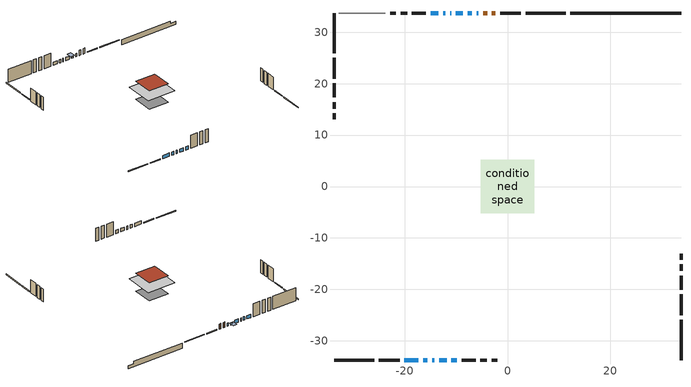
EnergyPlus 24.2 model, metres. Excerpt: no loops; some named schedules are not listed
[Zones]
conditioned space
 floor adiabatic (AdiabaticFloorConstruction): -5.24,-5.24 -5.24,5.24 5.24,5.24 5.24,-5.24 z3.2
 floor foundation (Slab1 construction): -3.71,-3.71 -3.71,3.71 3.71,3.71 3.71,-3.71 z-1.22
 wall outside (RimJoist1 construction): 11.32,33.74 3.52,33.74 / -33.74,-33.74 -25.93,-33.74 / -33.74,33.74 -33.74,25.93 / 33.74,-33.74 33.74,-25.93 z0.76:1.06
 wall outside (RimJoist2 construction): 2.59,33.74 -1.44,33.74 / -25,-33.74 -20.98,-33.74 / -33.74,25 -33.74,20.98 / 33.74,-25 33.74,-20.98 z0.76:1.06
 wall outside (AdiabaticWallConstruction 1): -2.37,33.74 -3.05,33.74 / -3.98,33.74 -4.74,33.74 z0.76:2.79
 wall outside (AdiabaticWallConstruction): -20.05,-33.74 -17.31,-33.74 / -5.67,33.74 -6.01,33.74 / -16.38,-33.74 -15.56,-33.74 / -8.68,33.74 -10.05,33.74 / -14.64,-33.74 -14.21,-33.74 / -10.98,33.74 -11.16,33.74 / -12.09,33.74 -12.54,33.74 / -13.28,-33.74 -11.85,-33.74 / -10.93,-33.74 -9.84,-33.74 / -13.46,33.74 -14.95,33.74 z0.76:1.98; -6.94,33.74 -7.75,33.74 z0.76:1.27
 wall outside (Wall1 construction): -15.88,33.74 -18.61,33.74 / -8.91,-33.74 -6.18,-33.74 / -33.74,20.05 -33.74,17.32 / 33.74,-20.05 33.74,-17.32 z0.76:5.64
 wall outside (Wall2 construction): -19.54,33.74 -20.79,33.74 / -5.25,-33.74 -4,-33.74 / -33.74,16.39 -33.74,15.13 / 33.74,-16.39 33.74,-15.13 z0.76:5.64
 wall outside (Wall3 construction): -21.72,33.74 -22.82,33.74 / -3.07,-33.74 -1.97,-33.74 / -33.74,14.2 -33.74,13.11 / 33.74,-14.2 33.74,-13.11 z0.76:5.64
 wall foundation (FoundationWall1 construction): 12.25,33.74,-1.22 12.25,33.74,0.76 31.59,33.74,0.76 31.59,33.74,-0.09 33.74,33.74,-0.09 33.74,33.74,-1.22
 wall adiabatic (Wall4 construction): -23.75,33.74 -32.81,33.74 z0.76:5.64
 window (WindowConstruction): -20.05,-33.74 -17.31,-33.74 z0.76:1.98
 window (WindowConstruction 8): -5.67,33.74 -6.01,33.74 z0.76:1.98
 window (WindowConstruction 9): -6.94,33.74 -7.75,33.74 z0.76:1.27
 window (WindowConstruction 10): -16.38,-33.74 -15.56,-33.74 z0.76:1.98
 window (WindowConstruction 1): -8.68,33.74 -10.05,33.74 z0.76:1.98
 window (WindowConstruction 5): -14.64,-33.74 -14.21,-33.74 z0.76:1.98
 window (WindowConstruction 6): -10.98,33.74 -11.16,33.74 z0.76:1.98
 window (WindowConstruction 7): -12.09,33.74 -12.53,33.74 z0.76:1.98
 window (WindowConstruction 2): -13.28,-33.74 -11.86,-33.74 z0.76:1.98
 window (WindowConstruction 3): -10.93,-33.74 -9.84,-33.74 z0.76:1.98
 window (WindowConstruction 4): -13.46,33.74 -14.95,33.74 z0.76:1.98
 door (Door): -2.37,33.74 -3.05,33.74 z0.76:2.79
 door (Door 1): -3.98,33.74 -4.74,33.74 z0.76:2.79
 ceiling adiabatic (AdiabaticFloorConstruction): 5.24,-5.24 5.24,5.24 -5.24,5.24 -5.24,-5.24 z3.2
 roof outside (Roof1 construction): -3.71,3.71 -3.71,-3.71 3.71,-3.71 3.71,3.71 z5.64
shading: -8.05,33.74 -6.64,33.74 -6.64,35.56 -8.05,35.56 z1.57
[Building]
Building 1: Terrain=Suburbs
[Site:Location]
Montreal Intl AP_QC: Latitude {deg}=45.47; Longitude {deg}=-73.74; Time Zone {hr}=-5; Elevation {m}=36; Keep Site Location Information=Yes
[Site:GroundTemperature:Shallow]
2.07863, -0.316383, -0.508184, 0.628371, 5.19101, 9.73239, 13.6695, 16.1636, 16.3755, 14.347, 10.5102, 6.10817
[Site:WaterMainsTemperature]
Calculation Method=Schedule; Temperature Schedule=mains temperature schedule
[Material] Roughness=Rough; Thermal Absorptance=0.9
Name | Thickness {m} | Conductivity {W/m-K} | Density {kg/m3} | Specific Heat {J/kg-K} | Solar Absorptance | Visible Absorptance
asphalt or fiberglass shingles | 0.00635 | 0.162714 | 1121.4 | 1465.45 | 0.4 | 0.4
concrete 4.0 in. | 0.1016 | 1.803125 | 2242.8 | 837.4 | 0.7 | 0.7
concrete 8.0 in. | 0.2032 | 1.803125 | 2242.8 | 837.4 | 0.7 | 0.7
door material | 0.04445 | 0.0451087 | 512.64 | 1214.23 | 0.7 | 0.7
door material 1 | 0.04445 | 0.188738 | 512.64 | 1214.23 | 0.7 | 0.7
exterior vertical ins | 0.0548492 | 0.029427 | 32.04 | 1214.23 | 0.7 | 0.7
floor covering | 0.0127 | 0.0433444 | 54.468 | 1339.84 | 0.6 | 0.6
floor rigid ins; wall rigid ins 2 | 0.512978 | 0.029427 | 32.04 | 1214.23 | 0.7 | 0.7
floor stud and cavity | 0.1397 | 1.75129 | 37.0049 | 1207.88 | 0.7 | 0.7
furniture material conditioned space 1 | 0.1524 | 0.115458 | 640.8 | 1214.23 | 0.6 | 0.6
gypsum board | 0.0127 | 0.160291 | 801 | 837.4 | 0.6 | 0.6
gypsum board 1 | 0.0127 | 0.160291 | 801 | 837.4 | 0.7 | 0.7
osb sheathing 0.5 in. | 0.0127 | 0.115458 | 512.64 | 1214.23 | 0.7 | 0.7
osb sheathing 0.75 in. | 0.01905 | 0.115458 | 512.64 | 1214.23 | 0.7 | 0.7
osb sheathing 2.0 in. | 0.0508 | 0.115458 | 512.64 | 1214.23 | 0.7 | 0.7
rim joist rigid ins; wall rigid ins | 0.051816 | 0.029427 | 32.04 | 1214.23 | 0.7 | 0.7
rim joist stud and cavity | 0.0508 | 0.353641 | 125.044 | 1163.47 | 0.6 | 0.6
rim joist stud and cavity 1 | 0.0508 | 0.0321062 | 125.044 | 1163.47 | 0.6 | 0.6
roof rigid ins | 0.103632 | 0.029427 | 32.04 | 1214.23 | 0.7 | 0.7
roof stud and cavity | 0.2032 | 0.144804 | 78.34581 | 1123.46 | 0.7 | 0.7
wall rigid ins 1 | 0.103632 | 0.029427 | 32.04 | 1214.23 | 0.4 | 0.4
wall stud and cavity | 0.1397 | 0.0748474 | 139.0536 | 1170.24 | 0.7 | 0.7
wall stud and cavity 1 | 0.1397 | 0.0757768 | 139.0536 | 1170.24 | 0.7 | 0.7
wall stud and cavity 2 | 0.1397 | 0.146652 | 139.0536 | 1170.24 | 0.7 | 0.7
wall stud and cavity 3 | 0.1397 | 0.520127 | 139.0536 | 1170.24 | 0.7 | 0.7
wall stud and cavity 4 | 0.0889 | 0.380278 | 52.3479 | 1209.89 | 0.7 | 0.7
wall stud and cavity 5 | 0.0889 | 0.391764 | 83.0341 | 1211.67 | 0.7 | 0.7
wood siding | 0.0254 | 0.102417 | 544.68 | 1172.36 | 0.4 | 0.4
wood siding 1; wood siding 2; wood siding 3 | 0.0254 | 0.102417 | 544.68 | 1172.36 | 0.7 | 0.7
[WindowMaterial:SimpleGlazingSystem]
Name | U-Factor {W/m2-K} | Solar Heat Gain Coefficient
WindowMaterial | 4.3272 | 0.68
WindowMaterial 1 | 4.30279 | 0.68
WindowMaterial 2 | 4.49811 | 0.67
WindowMaterial 3 | 4.269856 | 0.68
WindowMaterial 4 | 2.992306 | 0.59
WindowMaterial 5 | 4.584985 | 0.54
WindowMaterial 6 | 5.08124 | 0.64
WindowMaterial 7 | 5.69447 | 0.6
WindowMaterial 8 | 2.779381 | 0.56
[Construction]
AdiabaticFloorConstruction: floor stud and cavity, floor rigid ins, osb sheathing 0.75 in., floor covering
AdiabaticWallConstruction: wood siding 2, wall rigid ins 2, wall stud and cavity 4, gypsum board
AdiabaticWallConstruction 1: wood siding 3, wall rigid ins 2, wall stud and cavity 4, gypsum board
Door: door material
Door 1: door material 1
FoundationWall1 construction: concrete 8.0 in., gypsum board 1
furniture construction conditioned space 1: furniture material conditioned space 1
PartitionWallConstruction: gypsum board, wall stud and cavity 5, gypsum board
RimJoist1 construction: wood siding 1, osb sheathing 2.0 in., rim joist stud and cavity
RimJoist2 construction: wood siding 1, rim joist rigid ins, osb sheathing 2.0 in., rim joist stud and cavity 1
Roof1 construction: asphalt or fiberglass shingles, roof rigid ins, osb sheathing 0.75 in., roof stud and cavity, gypsum board
Slab1 construction: concrete 4.0 in.
Wall1 construction: wood siding, wall rigid ins, osb sheathing 0.5 in., wall stud and cavity, gypsum board
Wall2 construction: wood siding, wall rigid ins, osb sheathing 0.5 in., wall stud and cavity 1, gypsum board
Wall3 construction: wood siding, osb sheathing 0.5 in., wall stud and cavity 2, gypsum board
Wall4 construction: wall rigid ins 1, osb sheathing 0.5 in., wall stud and cavity 3, gypsum board
WindowConstruction; WindowConstruction 1: WindowMaterial
WindowConstruction 10: WindowMaterial 8
WindowConstruction 2: WindowMaterial 1
WindowConstruction 3: WindowMaterial 2
WindowConstruction 4: WindowMaterial 3
WindowConstruction 5: WindowMaterial 4
WindowConstruction 6: WindowMaterial 5
WindowConstruction 7: WindowMaterial 6
WindowConstruction 8; WindowConstruction 9: WindowMaterial 7
[Zone]
conditioned space: Multiplier=1; Volume {m3}=423.4; Part of Total Floor Area=Yes
[Space]
conditioned space 1: Zone=conditioned space; Volume {m3}=423.4
[SurfaceProperty:ExposedFoundationPerimeter]
Slab1: Exposed Perimeter Calculation Method=TotalExposedPerimeter; Total Exposed Perimeter {m}=21.488
[InternalMass] Zone or ZoneList=conditioned space; Space or SpaceList=conditioned space 1
Name | Construction | Surface Area {m2}
furniture mass conditioned space 1 | furniture construction conditioned space 1 | 65.8841
partition wall mass | PartitionWallConstruction | 164.71
[Lights]
interior lighting: Zone or ZoneList or Space or SpaceList=conditioned space 1; Schedule=interior lighting schedule; Design Level Calculation Method=LightingLevel; Lighting Level {W}=343.2; Return Air Fraction=0; Fraction Radiant=0.6; Fraction Visible=0.2; Fraction Replaceable=1
[People]
occupants: Zone or ZoneList or Space or SpaceList=conditioned space 1; Number of People Schedule=occupants schedule; Number of People Calculation Method=People; Number of People=3; Fraction Radiant=0.314171; Sensible Heat Fraction=0.56303; Activity Level Schedule=occupants activity schedule; Carbon Dioxide Generation Rate {m3/s-W}=0; Enable ASHRAE 55 Comfort Warnings=No; Mean Radiant Temperature Calculation Type=EnclosureAveraged
[ElectricEquipment] Zone or ZoneList or Space or SpaceList=conditioned space 1; Design Level Calculation Method=EquipmentLevel
Name | Schedule | Design Level {W} | Fraction Latent | Fraction Radiant | Fraction Lost
clothes dryer | clothes dryer schedule | 140.772 | 0.015 | 0.081 | 0.85
clothes washer | clothes washer schedule | 32.1985 | 0.03 | 0.162 | 0.7
cooking range | cooking range schedule | 208.969 | 0.08 | 0.432 | 0.2
dishwasher | dishwasher schedule | 66.8632 | 0.3 | 0.18 | 0.4
fridge | fridge schedule | 72.9452 | 0 | 0.6 | 0
mech vent bath fan 0 | mech vent bath fan 0 schedule | 50.2 | 0 | 0 | 1
mech vent bath fan 1 | mech vent bath fan 1 schedule | 50.2 | 0 | 0 | 1
mech vent house fan | mech vent house fan schedule | 0 | 0 | 0 | 1
mech vent house fan cfis | mech vent house fan cfis schedule | 0 | 0 | 0 | 0
mech vent range fan 0 | mech vent range fan 0 schedule | 57 | 0 | 0 | 1
misc plug loads | misc plug loads schedule | 494.7 | 0.045 | 0.513 | 0.1
whole house fan | Always On Discrete | 0 | 0 | 0 | 1
[OtherEquipment] Zone or ZoneList or Space or SpaceList=conditioned space 1; Design Level Calculation Method=EquipmentLevel
Name | Fuel Type | Schedule | Design Level {W} | Fraction Latent | Fraction Radiant | Fraction Lost
clothes dryer 1 | Electricity | clothes dryer schedule | 0 | 0.015 | 0.081 | 0.85
cooking range 1 | Electricity | cooking range schedule | 0 | 0.08 | 0.432 | 0.2
general water use latent | None | general water use schedule | 59.3978 | 1 | 0 | 0
general water use sensible | None | general water use schedule | -58.539 | 0 | 0.6 | 0
mech vent house fan latent load | None | Always On Discrete | 0 | 1 | 0 | 0
mech vent house fan sensible load | None | Always On Discrete | 0 | 0 | 0 | 0
water heater energy adjustment1 | NaturalGas | Always On Discrete | 0.01 | 0 | 0 | 1
water heater energy adjustment2 | Electricity | Always On Discrete | 0.01 | 0 | 0 | 1
[ZoneInfiltration:DesignFlowRate] Zone or ZoneList or Space or SpaceList=conditioned space 1; Schedule=Always On Discrete; Design Flow Rate Calculation Method=Flow/Zone; Design Flow Rate {m3/s}=0
infil flow; natural vent flow; whole house fan flow
[ZoneControl:Thermostat]
conditioned space Thermostat: Zone or ZoneList=conditioned space; Control Type Schedule=conditioned space Thermostat Schedule; Control 1=conditioned space temperature setpoint; Temperature Difference Between Cutout And Setpoint {deltaC}=0
[ZoneHVAC:Baseboard:Convective:Electric]
electric baseboard: Availability Schedule=Always On Discrete; Heating Design Capacity {W}=10093.1; Efficiency=1
[AirLoopHVAC:UnitarySystem]
unit heater unitary system: Control Type=Load; Controlling Zone or Thermostat Location=conditioned space; Dehumidification Control Type=None; Availability Schedule=Always On Discrete; Supply Fan=unit heater supply fan; Fan Placement=BlowThrough; Supply Air Fan Operating Mode Schedule=unit heater auto fan schedule; Heating Coil=unit heater htg coil; DX Heating Coil Sizing Ratio=1; Use DOAS DX Cooling Coil=No; Minimum Supply Air Temperature {C}=2; Latent Load Control=SensibleOnlyLoadControl; Cooling Supply Air Flow Rate Method=None; Heating Supply Air Flow Rate Method=SupplyAirFlowRate; Heating Supply Air Flow Rate {m3/s}=0.00141584; No Load Supply Air Flow Rate Method=SupplyAirFlowRate; No Load Supply Air Flow Rate {m3/s}=0; No Load Supply Air Flow Rate Control Set To Low Speed=Yes; Maximum Supply Air Temperature {C}=48.8889; Maximum Outdoor Dry-Bulb Temperature for Supplemental Heater Operation {C}=21; Ancillary On-Cycle Electric Power {W}=0; Ancillary Off-Cycle Electric Power {W}=0
[Fan:SystemModel]
unit heater supply fan: Availability Schedule=Always On Discrete; Design Maximum Air Flow Rate {m3/s}=0.00141584; Speed Control Method=Discrete; Electric Power Minimum Flow Rate Fraction=0.2; Design Pressure Rise {Pa}=500; Motor Efficiency=1; Motor In Air Stream Fraction=1; Design Electric Power Consumption {W}=Autosize; Design Power Sizing Method=PowerPerFlow; Electric Power Per Unit Flow Rate {W/(m3/s)}=1e-06; Electric Power Per Unit Flow Rate Per Unit Pressure {W/((m3/s)-Pa)}=1.66667; Fan Total Efficiency=0.7; Motor Loss Radiative Fraction=0; Number of Speeds=1; Speed Flow Fraction 1=1; Speed Electric Power Fraction 1=1
[Coil:Heating:Fuel]
unit heater htg coil: Availability Schedule=Always On Discrete; Fuel Type=NaturalGas; Burner Efficiency=0.3; Nominal Capacity {W}=0.293071; On Cycle Parasitic Electric Load {W}=0; Off Cycle Parasitic Fuel Load {W}=0
[Zone equipment]
conditioned space: electric baseboard, unit heater unitary system
[Foundation:Kiva]
Foundation Kiva 1: Initial Indoor Air Temperature {C}=18; Wall Height Above Grade {m}=0.760019; Wall Depth Below Slab {m}=0.2032; Custom Block Material Name 1=exterior vertical ins; Custom Block Depth 1 {m}=1.98001; Custom Block X Position 1 {m}=0.2159; Custom Block Z Position 1 {m}=0
[Foundation:Kiva:Settings]
Soil Conductivity {W/m-K}=0.849921; Soil Density {kg/m3}=1842.3; Soil Specific Heat {J/kg-K}=418.7; Ground Solar Absorptivity=0.9; Ground Thermal Absorptivity=0.9; Ground Surface Roughness {m}=0.03; Far-Field Width {m}=40; Deep-Ground Boundary Condition=ZeroFlux; Deep-Ground Depth {m}=40; Minimum Cell Dimension {m}=0.2; Maximum Cell Growth Coefficient=3; Simulation Timestep=Timestep
[Exterior:Lights]
exterior lighting: Schedule=exterior lighting schedule; Design Level {W}=75.6
[EnergyManagementSystem:GlobalVariable]
infil_program_Qfan
infil_program_Qinf
natural_vent_program_Qnv
natural_vent_program_Qwhf
[EnergyManagementSystem:Sensor]
Name | Output:Variable or Output:Meter Index Key | Output:Variable or Output:Meter
airflow_gain | infil flow | Infiltration Sensible Heat Gain Energy
airflow_gain_1 | natural vent flow | Infiltration Sensible Heat Gain Energy
airflow_gain_2 | whole house fan flow | Infiltration Sensible Heat Gain Energy
airflow_loss | infil flow | Infiltration Sensible Heat Loss Energy
airflow_loss_1 | natural vent flow | Infiltration Sensible Heat Loss Energy
airflow_loss_2 | whole house fan flow | Infiltration Sensible Heat Loss Energy
clg_load_cond |  | Cooling:EnergyTransfer:Zone:CONDITIONED SPACE
clg_sp_s; clg_sp_s_1 | cooling setpoint | Schedule Value
clothes_dryer_exhaust_0_sch_s | clothes dryer exhaust 0 schedule | Schedule Value
conditioned_space_clg_unmet_s | conditioned space | Zone Cooling Setpoint Not Met Time
conditioned_space_htg_unmet_s | conditioned space | Zone Heating Setpoint Not Met Time
cool_season | cooling season schedule | Schedule Value
fridge_tin_s | conditioned space | Zone Mean Air Temperature
htg_load_cond |  | Heating:EnergyTransfer:Zone:CONDITIONED SPACE
htg_sp_s; htg_sp_s_1 | heating setpoint | Schedule Value
ig_ee_conv | clothes dryer | Electric Equipment Convective Heating Energy
ig_ee_conv_2 | cooking range | Electric Equipment Convective Heating Energy
ig_ee_conv_4 | fridge | Electric Equipment Convective Heating Energy
ig_ee_conv_5 | misc plug loads | Electric Equipment Convective Heating Energy
ig_ee_conv_6 | whole house fan | Electric Equipment Convective Heating Energy
ig_ee_rad | clothes dryer | Electric Equipment Radiant Heating Energy
ig_ee_rad_2 | cooking range | Electric Equipment Radiant Heating Energy
ig_ee_rad_4 | fridge | Electric Equipment Radiant Heating Energy
ig_ee_rad_5 | misc plug loads | Electric Equipment Radiant Heating Energy
ig_ee_rad_6 | whole house fan | Electric Equipment Radiant Heating Energy
ig_lgt_conv | interior lighting | Lights Convective Heating Energy
ig_lgt_rad | interior lighting | Lights Radiant Heating Energy
ig_lgt_vis | interior lighting | Lights Visible Radiation Heating Energy
ig_oe_conv | clothes dryer 1 | Other Equipment Convective Heating Energy
ig_oe_conv_1 | cooking range 1 | Other Equipment Convective Heating Energy
ig_oe_conv_2 | general water use latent | Other Equipment Convective Heating Energy
ig_oe_conv_3 | general water use sensible | Other Equipment Convective Heating Energy
ig_oe_conv_4 | water heater energy adjustment1 | Other Equipment Convective Heating Energy
ig_oe_conv_5 | water heater energy adjustment2 | Other Equipment Convective Heating Energy
ig_oe_rad | clothes dryer 1 | Other Equipment Radiant Heating Energy
ig_oe_rad_1 | cooking range 1 | Other Equipment Radiant Heating Energy
ig_oe_rad_2 | general water use latent | Other Equipment Radiant Heating Energy
ig_oe_rad_3 | general water use sensible | Other Equipment Radiant Heating Energy
ig_oe_rad_4 | water heater energy adjustment1 | Other Equipment Radiant Heating Energy
ig_oe_rad_5 | water heater energy adjustment2 | Other Equipment Radiant Heating Energy
ig_ppl_conv | occupants | People Convective Heating Energy
ig_ppl_rad | occupants | People Radiant Heating Energy
im_conv | furniture mass conditioned space 1 | Surface Inside Face Convection Heat Gain Energy
im_conv_1 | partition wall mass | Surface Inside Face Convection Heat Gain Energy
im_ig | furniture mass conditioned space 1 | Surface Inside Face Internal Gains Radiation Heat Gain Energy
im_ig_1 | partition wall mass | Surface Inside Face Internal Gains Radiation Heat Gain Energy
im_lgt | furniture mass conditioned space 1 | Surface Inside Face Lights Radiation Heat Gain Energy
im_lgt_1 | partition wall mass | Surface Inside Face Lights Radiation Heat Gain Energy
im_sol | furniture mass conditioned space 1 | Surface Inside Face Solar Radiation Heat Gain Energy
im_sol_1 | partition wall mass | Surface Inside Face Solar Radiation Heat Gain Energy
im_surf | furniture mass conditioned space 1 | Surface Inside Face Net Surface Thermal Radiation Heat Gain Energy
im_surf_1 | partition wall mass | Surface Inside Face Net Surface Thermal Radiation Heat Gain Energy
mech_vent_bath_fan_0_sch_s | mech vent bath fan 0 schedule | Schedule Value
mech_vent_bath_fan_1_sch_s | mech vent bath fan 1 schedule | Schedule Value
mech_vent_range_fan_0_sch_s | mech vent range fan 0 schedule | Schedule Value
mv_conv | mech vent bath fan 0 | Electric Equipment Convective Heating Energy
mv_conv_1 | mech vent bath fan 1 | Electric Equipment Convective Heating Energy
mv_conv_2 | mech vent house fan | Electric Equipment Convective Heating Energy
mv_conv_3 | mech vent house fan cfis | Electric Equipment Convective Heating Energy
mv_conv_4 | mech vent range fan 0 | Electric Equipment Convective Heating Energy
mv_conv_5 | mech vent house fan latent load | Other Equipment Convective Heating Energy
mv_conv_6 | mech vent house fan sensible load | Other Equipment Convective Heating Energy
mv_rad | mech vent bath fan 0 | Electric Equipment Radiant Heating Energy
mv_rad_1 | mech vent bath fan 1 | Electric Equipment Radiant Heating Energy
mv_rad_2 | mech vent house fan | Electric Equipment Radiant Heating Energy
mv_rad_3 | mech vent house fan cfis | Electric Equipment Radiant Heating Energy
mv_rad_4 | mech vent range fan 0 | Electric Equipment Radiant Heating Energy
mv_rad_5 | mech vent house fan latent load | Other Equipment Radiant Heating Energy
mv_rad_6 | mech vent house fan sensible load | Other Equipment Radiant Heating Energy
natural_vent_s | natural vent schedule | Schedule Value
out_pb_s |  | Site Outdoor Air Barometric Pressure
out_wt_s |  | Site Outdoor Air Humidity Ratio
site_vw_s |  | Site Wind Speed
ss_back_out | Window1 | Surface Window Shortwave from Zone Back Out Window Heat Transfer Rate
ss_back_out_1 | Window10 | Surface Window Shortwave from Zone Back Out Window Heat Transfer Rate
ss_back_out_10 | Window9 | Surface Window Shortwave from Zone Back Out Window Heat Transfer Rate
ss_back_out_2 | Window11 | Surface Window Shortwave from Zone Back Out Window Heat Transfer Rate
ss_back_out_3 | Window12 | Surface Window Shortwave from Zone Back Out Window Heat Transfer Rate
ss_back_out_4 | Window3 | Surface Window Shortwave from Zone Back Out Window Heat Transfer Rate
ss_back_out_5 | Window4 | Surface Window Shortwave from Zone Back Out Window Heat Transfer Rate
ss_back_out_6 | Window5 | Surface Window Shortwave from Zone Back Out Window Heat Transfer Rate
ss_back_out_7 | Window6 | Surface Window Shortwave from Zone Back Out Window Heat Transfer Rate
ss_back_out_8 | Window7 | Surface Window Shortwave from Zone Back Out Window Heat Transfer Rate
ss_back_out_9 | Window8 | Surface Window Shortwave from Zone Back Out Window Heat Transfer Rate
ss_conv | Door1 | Surface Inside Face Convection Heat Gain Energy
ss_conv_1 | Door2 | Surface Inside Face Convection Heat Gain Energy
ss_conv_10 | Window7 | Surface Inside Face Convection Heat Gain Energy
ss_conv_11 | Window8 | Surface Inside Face Convection Heat Gain Energy
ss_conv_12 | Window9 | Surface Inside Face Convection Heat Gain Energy
ss_conv_2 | Window1 | Surface Inside Face Convection Heat Gain Energy
ss_conv_3 | Window10 | Surface Inside Face Convection Heat Gain Energy
ss_conv_4 | Window11 | Surface Inside Face Convection Heat Gain Energy
ss_conv_5 | Window12 | Surface Inside Face Convection Heat Gain Energy
ss_conv_6 | Window3 | Surface Inside Face Convection Heat Gain Energy
ss_conv_7 | Window4 | Surface Inside Face Convection Heat Gain Energy
ss_conv_8 | Window5 | Surface Inside Face Convection Heat Gain Energy
ss_conv_9 | Window6 | Surface Inside Face Convection Heat Gain Energy
ss_ig | Door1 | Surface Inside Face Internal Gains Radiation Heat Gain Energy
ss_ig_1 | Door2 | Surface Inside Face Internal Gains Radiation Heat Gain Energy
ss_ig_10 | Window7 | Surface Inside Face Internal Gains Radiation Heat Gain Energy
ss_ig_11 | Window8 | Surface Inside Face Internal Gains Radiation Heat Gain Energy
ss_ig_12 | Window9 | Surface Inside Face Internal Gains Radiation Heat Gain Energy
ss_ig_2 | Window1 | Surface Inside Face Internal Gains Radiation Heat Gain Energy
ss_ig_3 | Window10 | Surface Inside Face Internal Gains Radiation Heat Gain Energy
ss_ig_4 | Window11 | Surface Inside Face Internal Gains Radiation Heat Gain Energy
ss_ig_5 | Window12 | Surface Inside Face Internal Gains Radiation Heat Gain Energy
ss_ig_6 | Window3 | Surface Inside Face Internal Gains Radiation Heat Gain Energy
ss_ig_7 | Window4 | Surface Inside Face Internal Gains Radiation Heat Gain Energy
ss_ig_8 | Window5 | Surface Inside Face Internal Gains Radiation Heat Gain Energy
ss_ig_9 | Window6 | Surface Inside Face Internal Gains Radiation Heat Gain Energy
ss_lgt | Door1 | Surface Inside Face Lights Radiation Heat Gain Energy
ss_lgt_1 | Door2 | Surface Inside Face Lights Radiation Heat Gain Energy
ss_sol | Door1 | Surface Inside Face Solar Radiation Heat Gain Energy
ss_sol_1 | Door2 | Surface Inside Face Solar Radiation Heat Gain Energy
ss_surf | Door1 | Surface Inside Face Net Surface Thermal Radiation Heat Gain Energy
ss_surf_1 | Door2 | Surface Inside Face Net Surface Thermal Radiation Heat Gain Energy
ss_surf_10 | Window7 | Surface Inside Face Net Surface Thermal Radiation Heat Gain Energy
ss_surf_11 | Window8 | Surface Inside Face Net Surface Thermal Radiation Heat Gain Energy
ss_surf_12 | Window9 | Surface Inside Face Net Surface Thermal Radiation Heat Gain Energy
ss_surf_2 | Window1 | Surface Inside Face Net Surface Thermal Radiation Heat Gain Energy
ss_surf_3 | Window10 | Surface Inside Face Net Surface Thermal Radiation Heat Gain Energy
ss_surf_4 | Window11 | Surface Inside Face Net Surface Thermal Radiation Heat Gain Energy
ss_surf_5 | Window12 | Surface Inside Face Net Surface Thermal Radiation Heat Gain Energy
ss_surf_6 | Window3 | Surface Inside Face Net Surface Thermal Radiation Heat Gain Energy
ss_surf_7 | Window4 | Surface Inside Face Net Surface Thermal Radiation Heat Gain Energy
ss_surf_8 | Window5 | Surface Inside Face Net Surface Thermal Radiation Heat Gain Energy
ss_surf_9 | Window6 | Surface Inside Face Net Surface Thermal Radiation Heat Gain Energy
ss_trans_in | Window1 | Surface Window Transmitted Solar Radiation Rate
ss_trans_in_1 | Window10 | Surface Window Transmitted Solar Radiation Rate
ss_trans_in_10 | Window9 | Surface Window Transmitted Solar Radiation Rate
ss_trans_in_2 | Window11 | Surface Window Transmitted Solar Radiation Rate
ss_trans_in_3 | Window12 | Surface Window Transmitted Solar Radiation Rate
ss_trans_in_4 | Window3 | Surface Window Transmitted Solar Radiation Rate
ss_trans_in_5 | Window4 | Surface Window Transmitted Solar Radiation Rate
ss_trans_in_6 | Window5 | Surface Window Transmitted Solar Radiation Rate
ss_trans_in_7 | Window6 | Surface Window Transmitted Solar Radiation Rate
ss_trans_in_8 | Window7 | Surface Window Transmitted Solar Radiation Rate
ss_trans_in_9 | Window8 | Surface Window Transmitted Solar Radiation Rate
ss_trans_out | Window1 | Surface Inside Face Initial Transmitted Diffuse Transmitted Out Window Solar Radiation Rate
ss_trans_out_1 | Window10 | Surface Inside Face Initial Transmitted Diffuse Transmitted Out Window Solar Radiation Rate
ss_trans_out_10 | Window9 | Surface Inside Face Initial Transmitted Diffuse Transmitted Out Window Solar Radiation Rate
ss_trans_out_2 | Window11 | Surface Inside Face Initial Transmitted Diffuse Transmitted Out Window Solar Radiation Rate
ss_trans_out_3 | Window12 | Surface Inside Face Initial Transmitted Diffuse Transmitted Out Window Solar Radiation Rate
